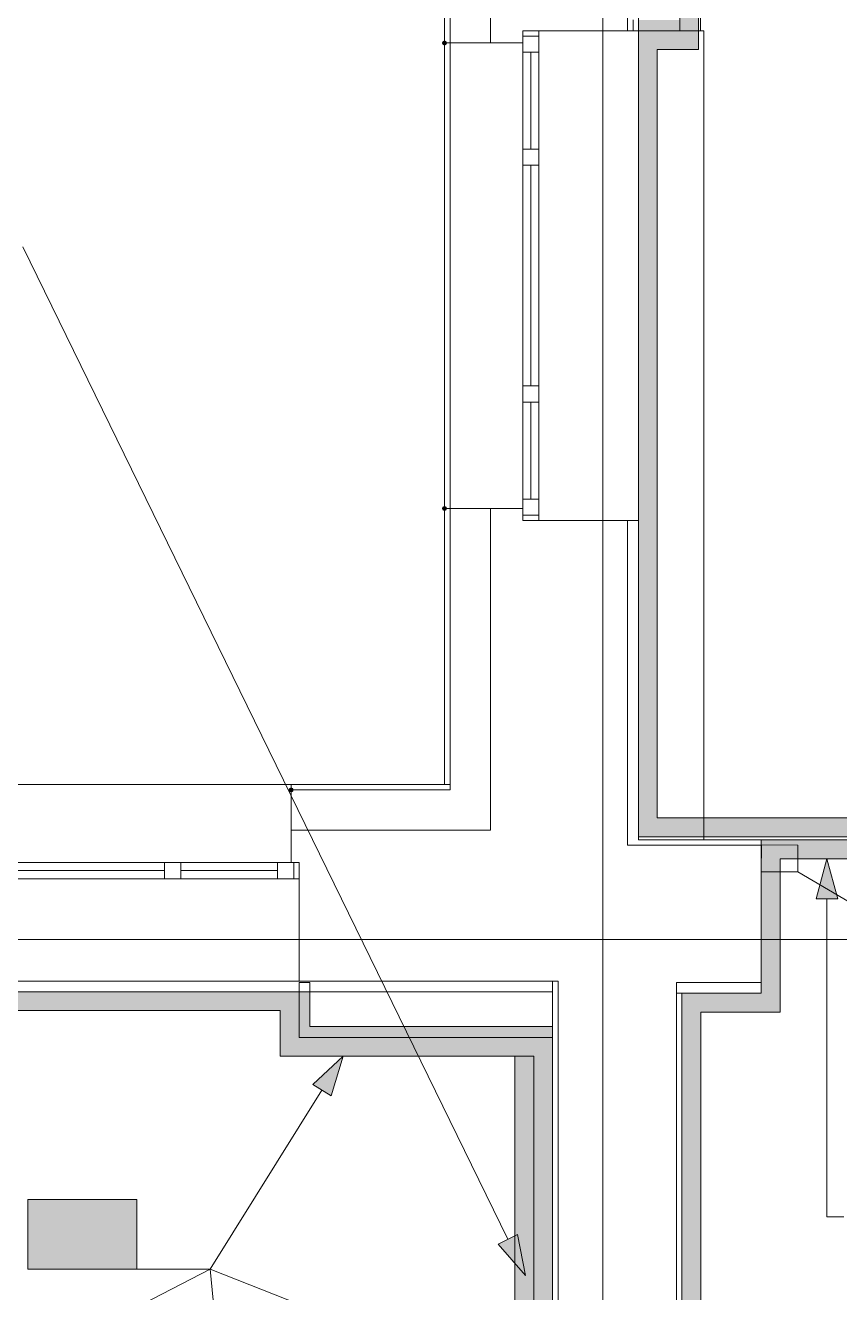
# Model space of a CAD drawing. Header units: millimetres. Extents: x 0 to 1189, y 0 to 841.
# Drawn here: x 740.72 to 770.97, y 477.25 to 524.34 of the extents above; entities that cross this region are included whole.
import ezdxf

# ---------------------------------------------------------------- set-up
doc = ezdxf.new("R2010")
doc.units = ezdxf.units.MM

msp = doc.modelspace()

# ---------------------------------------------------------------- hatches: boundary and pattern name
at = {"true_color": 0xf1d696}
h = msp.add_hatch(color=41, dxfattribs=at)
h.dxf.hatch_style = 2
h.paths.add_polyline_path([(765.73217, 524.143571), (765.032169, 524.143571), (765.032169, 545.361604), (765.73217, 545.361604)])
h = msp.add_hatch(color=7)
h.dxf.hatch_style = 2
h.paths.add_polyline_path([(763.496166, 524.143571), (763.496166, 524.543572), (765.032169, 524.543572), (765.032169, 524.143571)])
h = msp.add_hatch(color=41, dxfattribs=at)
h.dxf.hatch_style = 2
h.paths.add_polyline_path([(764.196168, 523.44357), (763.496166, 523.44357), (763.496166, 524.143571)])
h = msp.add_hatch(color=41, dxfattribs=at)
h.dxf.hatch_style = 2
h.paths.add_polyline_path([(764.196168, 524.143571), (764.196168, 523.44357), (763.496166, 524.143571)])
h = msp.add_hatch(color=41, dxfattribs=at)
h.dxf.hatch_style = 2
h.paths.add_polyline_path([(764.196168, 523.44357), (764.196168, 524.143571), (765.032169, 524.143571), (765.032169, 523.44357)])
h = msp.add_hatch(color=41, dxfattribs=at)
h.dxf.hatch_style = 2
h.paths.add_polyline_path([(765.032169, 524.143571), (765.73217, 523.44357), (765.032169, 523.44357)])
h = msp.add_hatch(color=41, dxfattribs=at)
h.dxf.hatch_style = 2
h.paths.add_polyline_path([(765.73217, 524.143571), (765.73217, 523.44357), (765.032169, 524.143571)])
h = msp.add_hatch(color=7)
h.dxf.hatch_style = 2
h.paths.add_polyline_path([(756.296155, 523.598571), (756.359718, 523.625008), (756.386156, 523.688571), (756.359718, 523.752133), (756.296155, 523.778571), (756.286155, 523.778571), (756.222593, 523.752133), (756.196155, 523.688571), (756.222593, 523.625008), (756.286155, 523.598571)])
h = msp.add_hatch(color=41, dxfattribs=at)
h.dxf.hatch_style = 2
h.paths.add_polyline_path([(764.196168, 494.892527), (763.496166, 494.892527), (763.496166, 523.44357), (764.196168, 523.44357)])
h = msp.add_hatch(color=7)
h.dxf.hatch_style = 2
h.paths.add_polyline_path([(756.296155, 506.303544), (756.359718, 506.329982), (756.386156, 506.393544), (756.359718, 506.457107), (756.296155, 506.483544), (756.286155, 506.483544), (756.222593, 506.457107), (756.196155, 506.393544), (756.222593, 506.329982), (756.286155, 506.303544)])
h = msp.add_hatch(color=7)
h.dxf.hatch_style = 2
h.paths.add_polyline_path([(750.589147, 496.024529), (750.525584, 495.998091), (750.499147, 495.934528), (750.525584, 495.870966), (750.589147, 495.844528), (750.599147, 495.844528), (750.662709, 495.870966), (750.689147, 495.934528), (750.662709, 495.998091), (750.599147, 496.024529)])
h = msp.add_hatch(color=41, dxfattribs=at)
h.dxf.hatch_style = 2
h.paths.add_polyline_path([(764.196168, 494.892527), (764.196168, 494.192526), (763.496166, 494.192526)])
h = msp.add_hatch(color=41, dxfattribs=at)
h.dxf.hatch_style = 2
h.paths.add_polyline_path([(763.496166, 494.892527), (764.196168, 494.892527), (763.496166, 494.192526)])
h = msp.add_hatch(color=41, dxfattribs=at)
h.dxf.hatch_style = 2
h.paths.add_polyline_path([(764.196168, 494.192526), (764.196168, 494.892527), (788.062204, 494.892527), (788.062204, 494.192526)])
at = {"true_color": 0x186722}
h = msp.add_hatch(color=99, dxfattribs=at)
h.dxf.hatch_style = 2
h.paths.add_polyline_path([(768.762174, 493.377524), (768.062173, 493.377524), (768.062173, 494.077526)])
h = msp.add_hatch(color=99, dxfattribs=at)
h.dxf.hatch_style = 2
h.paths.add_polyline_path([(768.762174, 494.077526), (768.762174, 493.377524), (768.062173, 494.077526)])
h = msp.add_hatch(color=99, dxfattribs=at)
h.dxf.hatch_style = 2
h.paths.add_polyline_path([(768.762174, 493.377524), (768.762174, 494.077526), (787.362203, 494.077526), (787.362203, 493.377524)])
at = {"true_color": 0xf1d696}
h = msp.add_hatch(color=41, dxfattribs=at)
h.dxf.hatch_style = 2
h.paths.add_polyline_path([(768.762174, 488.377517), (768.062173, 488.377517), (768.062173, 493.377524), (768.762174, 493.377524)])
at = {"true_color": 0x0077b0}
h = msp.add_hatch(color=144, dxfattribs=at)
h.dxf.hatch_style = 2
h.paths.add_polyline_path([(770.499177, 493.377524), (770.899178, 491.884522), (770.099177, 491.884522)])
at = {"true_color": 0xf1d696}
h = msp.add_hatch(color=41, dxfattribs=at)
h.dxf.hatch_style = 2
h.paths.add_polyline_path([(724.995108, 487.734516), (724.997108, 488.434517), (750.189146, 488.434517), (750.189146, 487.734516)])
h = msp.add_hatch(color=41, dxfattribs=at)
h.dxf.hatch_style = 2
h.paths.add_polyline_path([(750.189146, 487.734516), (750.189146, 488.434517), (750.889147, 488.434517)])
h = msp.add_hatch(color=41, dxfattribs=at)
h.dxf.hatch_style = 2
h.paths.add_polyline_path([(750.189146, 487.734516), (750.889147, 488.434517), (750.889147, 487.734516)])
h = msp.add_hatch(color=7)
h.dxf.hatch_style = 2
h.paths.add_polyline_path([(751.289148, 487.139515), (750.899147, 487.139515), (750.889147, 488.434517), (751.289148, 488.434517)])
h = msp.add_hatch(color=41, dxfattribs=at)
h.dxf.hatch_style = 2
h.paths.add_polyline_path([(765.109169, 487.677516), (765.109169, 488.377517), (765.80917, 487.677516)])
h = msp.add_hatch(color=41, dxfattribs=at)
h.dxf.hatch_style = 2
h.paths.add_polyline_path([(765.80917, 488.377517), (765.80917, 487.677516), (765.109169, 488.377517)])
h = msp.add_hatch(color=41, dxfattribs=at)
h.dxf.hatch_style = 2
h.paths.add_polyline_path([(765.80917, 487.677516), (765.80917, 488.377517), (768.062173, 488.377517), (768.062173, 487.677516)])
h = msp.add_hatch(color=41, dxfattribs=at)
h.dxf.hatch_style = 2
h.paths.add_polyline_path([(768.062173, 488.377517), (768.762174, 487.677516), (768.062173, 487.677516)])
h = msp.add_hatch(color=41, dxfattribs=at)
h.dxf.hatch_style = 2
h.paths.add_polyline_path([(768.762174, 488.377517), (768.762174, 487.677516), (768.062173, 488.377517)])
h = msp.add_hatch(color=41, dxfattribs=at)
h.dxf.hatch_style = 2
h.paths.add_polyline_path([(750.189146, 487.734516), (750.889147, 487.734516), (750.889147, 486.739514), (750.189146, 486.739514)])
h = msp.add_hatch(color=41, dxfattribs=at)
h.dxf.hatch_style = 2
h.paths.add_polyline_path([(765.109169, 415.241405), (765.109169, 487.677516), (765.80917, 487.677516), (765.80917, 415.241405)])
h = msp.add_hatch(color=7)
h.dxf.hatch_style = 2
h.paths.add_polyline_path([(750.889147, 486.739514), (750.889147, 487.139515), (760.309162, 487.139515), (760.309162, 486.739514)])
h = msp.add_hatch(color=41, dxfattribs=at)
h.dxf.hatch_style = 2
h.paths.add_polyline_path([(750.889147, 486.739514), (750.189146, 486.039513), (750.189146, 486.739514)])
h = msp.add_hatch(color=41, dxfattribs=at)
h.dxf.hatch_style = 2
h.paths.add_polyline_path([(750.889147, 486.739514), (750.889147, 486.039513), (750.189146, 486.039513)])
h = msp.add_hatch(color=41, dxfattribs=at)
h.dxf.hatch_style = 2
h.paths.add_polyline_path([(750.889147, 486.039513), (750.889147, 486.739514), (759.609161, 486.739514), (759.609161, 486.039513)])
h = msp.add_hatch(color=41, dxfattribs=at)
h.dxf.hatch_style = 2
h.paths.add_polyline_path([(759.609161, 486.039513), (759.609161, 486.739514), (760.309162, 486.739514)])
h = msp.add_hatch(color=41, dxfattribs=at)
h.dxf.hatch_style = 2
h.paths.add_polyline_path([(759.609161, 486.039513), (760.309162, 486.739514), (760.309162, 486.039513)])
at = {"true_color": 0x0077b0}
h = msp.add_hatch(color=144, dxfattribs=at)
h.dxf.hatch_style = 2
h.paths.add_polyline_path([(752.52915, 486.039513), (752.077149, 484.562511), (751.398148, 484.986512)])
at = {"true_color": 0x3dad99}
h = msp.add_hatch(color=135, dxfattribs=at)
h.dxf.hatch_style = 2
h.paths.add_polyline_path([(759.609161, 414.641404), (758.909159, 414.641404), (758.909159, 486.039513), (759.609161, 486.039513)])
at = {"true_color": 0xf1d696}
h = msp.add_hatch(color=41, dxfattribs=at)
h.dxf.hatch_style = 2
h.paths.add_polyline_path([(759.609161, 486.039513), (760.309162, 486.039513), (760.309162, 414.641404), (759.609161, 414.641404)])
at = {"true_color": 0xffffff}
h = msp.add_hatch(color=7, dxfattribs=at)
h.dxf.hatch_style = 2
h.paths.add_polyline_path([(740.816132, 480.719505), (744.856138, 480.719505), (744.856138, 478.130501), (740.816132, 478.130501)])
h = msp.add_hatch(color=7, dxfattribs=at)
h.dxf.hatch_style = 2
h.paths.add_polyline_path([(740.816132, 480.719505), (744.856138, 480.719505), (744.856138, 478.130501), (740.816132, 478.130501)])
h = msp.add_hatch(color=7, dxfattribs=at)
h.dxf.hatch_style = 2
h.paths.add_polyline_path([(740.816132, 480.719505), (744.856138, 480.719505), (744.856138, 478.130501), (740.816132, 478.130501)])
h = msp.add_hatch(color=7, dxfattribs=at)
h.dxf.hatch_style = 2
h.paths.add_polyline_path([(740.816132, 480.719505), (744.856138, 480.719505), (744.856138, 478.130501), (740.816132, 478.130501)])
at = {"true_color": 0x0077b0}
h = msp.add_hatch(color=144, dxfattribs=at)
h.paths.add_polyline_path([(742.027762, 479.322795), (742.027762, 480.129774), (741.998272, 480.286457), (741.90925, 480.417508), (741.780611, 480.503911), (741.624272, 480.533263), (741.467796, 480.503911), (741.336538, 480.417508), (741.249101, 480.286457), (741.220782, 480.129774), (741.220782, 479.322795), (741.249101, 479.166456), (741.336538, 479.037816), (741.467796, 478.948795), (741.624272, 478.919305), (741.780611, 478.948795), (741.90925, 479.037816), (741.998272, 479.166456)])
h.paths.add_polyline_path([(742.228404, 479.322795), (742.217251, 479.202139), (742.183824, 479.090113), (742.128178, 478.987079), (742.050361, 478.893398), (741.958593, 478.816099), (741.85654, 478.761589), (741.744876, 478.729299), (741.624272, 478.718663), (741.50254, 478.729299), (741.390832, 478.761589), (741.288634, 478.816099), (741.195427, 478.893398), (741.117697, 478.987079), (741.062239, 479.090113), (741.029003, 479.202139), (741.017935, 479.322795), (741.017935, 480.129774), (741.029003, 480.251506), (741.062239, 480.363214), (741.117697, 480.465412), (741.195427, 480.558619), (741.288634, 480.636435), (741.390832, 480.692082), (741.50254, 480.725508), (741.624272, 480.736662), (741.744928, 480.725551), (741.856954, 480.692427), (741.959988, 480.637598), (742.053669, 480.561375), (742.129573, 480.467738), (742.184238, 480.364592), (742.217302, 480.251937), (742.228404, 480.129774)])
h = msp.add_hatch(color=144, dxfattribs=at)
h.paths.add_polyline_path([(742.027762, 479.322795), (742.027762, 480.129774), (741.998272, 480.286457), (741.90925, 480.417508), (741.780611, 480.503911), (741.624272, 480.533263), (741.467796, 480.503911), (741.336538, 480.417508), (741.249101, 480.286457), (741.220782, 480.129774), (741.220782, 479.322795), (741.249101, 479.166456), (741.336538, 479.037816), (741.467796, 478.948795), (741.624272, 478.919305), (741.780611, 478.948795), (741.90925, 479.037816), (741.998272, 479.166456)])
h.paths.add_polyline_path([(742.228404, 479.322795), (742.217251, 479.202139), (742.183824, 479.090113), (742.128178, 478.987079), (742.050361, 478.893398), (741.958593, 478.816099), (741.85654, 478.761589), (741.744876, 478.729299), (741.624272, 478.718663), (741.50254, 478.729299), (741.390832, 478.761589), (741.288634, 478.816099), (741.195427, 478.893398), (741.117697, 478.987079), (741.062239, 479.090113), (741.029003, 479.202139), (741.017935, 479.322795), (741.017935, 480.129774), (741.029003, 480.251506), (741.062239, 480.363214), (741.117697, 480.465412), (741.195427, 480.558619), (741.288634, 480.636435), (741.390832, 480.692082), (741.50254, 480.725508), (741.624272, 480.736662), (741.744928, 480.725551), (741.856954, 480.692427), (741.959988, 480.637598), (742.053669, 480.561375), (742.129573, 480.467738), (742.184238, 480.364592), (742.217302, 480.251937), (742.228404, 480.129774)])
h = msp.add_hatch(color=144, dxfattribs=at)
h.paths.add_polyline_path([(742.027762, 479.322795), (742.027762, 480.129774), (741.998272, 480.286457), (741.90925, 480.417508), (741.780611, 480.503911), (741.624272, 480.533263), (741.467796, 480.503911), (741.336538, 480.417508), (741.249101, 480.286457), (741.220782, 480.129774), (741.220782, 479.322795), (741.249101, 479.166456), (741.336538, 479.037816), (741.467796, 478.948795), (741.624272, 478.919305), (741.780611, 478.948795), (741.90925, 479.037816), (741.998272, 479.166456)])
h.paths.add_polyline_path([(742.228404, 479.322795), (742.217251, 479.202139), (742.183824, 479.090113), (742.128178, 478.987079), (742.050361, 478.893398), (741.958593, 478.816099), (741.85654, 478.761589), (741.744876, 478.729299), (741.624272, 478.718663), (741.50254, 478.729299), (741.390832, 478.761589), (741.288634, 478.816099), (741.195427, 478.893398), (741.117697, 478.987079), (741.062239, 479.090113), (741.029003, 479.202139), (741.017935, 479.322795), (741.017935, 480.129774), (741.029003, 480.251506), (741.062239, 480.363214), (741.117697, 480.465412), (741.195427, 480.558619), (741.288634, 480.636435), (741.390832, 480.692082), (741.50254, 480.725508), (741.624272, 480.736662), (741.744928, 480.725551), (741.856954, 480.692427), (741.959988, 480.637598), (742.053669, 480.561375), (742.129573, 480.467738), (742.184238, 480.364592), (742.217302, 480.251937), (742.228404, 480.129774)])
h = msp.add_hatch(color=144, dxfattribs=at)
h.paths.add_polyline_path([(742.027762, 479.322795), (742.027762, 480.129774), (741.998272, 480.286457), (741.90925, 480.417508), (741.780611, 480.503911), (741.624272, 480.533263), (741.467796, 480.503911), (741.336538, 480.417508), (741.249101, 480.286457), (741.220782, 480.129774), (741.220782, 479.322795), (741.249101, 479.166456), (741.336538, 479.037816), (741.467796, 478.948795), (741.624272, 478.919305), (741.780611, 478.948795), (741.90925, 479.037816), (741.998272, 479.166456)])
h.paths.add_polyline_path([(742.228404, 479.322795), (742.217251, 479.202139), (742.183824, 479.090113), (742.128178, 478.987079), (742.050361, 478.893398), (741.958593, 478.816099), (741.85654, 478.761589), (741.744876, 478.729299), (741.624272, 478.718663), (741.50254, 478.729299), (741.390832, 478.761589), (741.288634, 478.816099), (741.195427, 478.893398), (741.117697, 478.987079), (741.062239, 479.090113), (741.029003, 479.202139), (741.017935, 479.322795), (741.017935, 480.129774), (741.029003, 480.251506), (741.062239, 480.363214), (741.117697, 480.465412), (741.195427, 480.558619), (741.288634, 480.636435), (741.390832, 480.692082), (741.50254, 480.725508), (741.624272, 480.736662), (741.744928, 480.725551), (741.856954, 480.692427), (741.959988, 480.637598), (742.053669, 480.561375), (742.129573, 480.467738), (742.184238, 480.364592), (742.217302, 480.251937), (742.228404, 480.129774)])
h = msp.add_hatch(color=144, dxfattribs=at)
h.dxf.hatch_style = 2
h.paths.add_polyline_path([(744.450881, 480.392152), (744.219371, 480.160642), (744.148815, 480.129774), (744.072679, 480.155061), (744.047392, 480.231197), (744.075504, 480.301753), (744.470725, 480.696974), (744.511515, 480.726327), (744.552305, 480.736662), (744.628442, 480.711099), (744.653729, 480.634687), (744.653729, 478.81733), (744.628442, 478.742572), (744.552305, 478.718663), (744.476168, 478.742572), (744.450881, 478.81733)])
h = msp.add_hatch(color=144, dxfattribs=at)
h.dxf.hatch_style = 2
h.paths.add_polyline_path([(744.450881, 480.392152), (744.219371, 480.160642), (744.148815, 480.129774), (744.072679, 480.155061), (744.047392, 480.231197), (744.075504, 480.301753), (744.470725, 480.696974), (744.511515, 480.726327), (744.552305, 480.736662), (744.628442, 480.711099), (744.653729, 480.634687), (744.653729, 478.81733), (744.628442, 478.742572), (744.552305, 478.718663), (744.476168, 478.742572), (744.450881, 478.81733)])
h = msp.add_hatch(color=144, dxfattribs=at)
h.dxf.hatch_style = 2
h.paths.add_polyline_path([(744.450881, 480.392152), (744.219371, 480.160642), (744.148815, 480.129774), (744.072679, 480.155061), (744.047392, 480.231197), (744.075504, 480.301753), (744.470725, 480.696974), (744.511515, 480.726327), (744.552305, 480.736662), (744.628442, 480.711099), (744.653729, 480.634687), (744.653729, 478.81733), (744.628442, 478.742572), (744.552305, 478.718663), (744.476168, 478.742572), (744.450881, 478.81733)])
h = msp.add_hatch(color=144, dxfattribs=at)
h.dxf.hatch_style = 2
h.paths.add_polyline_path([(744.450881, 480.392152), (744.219371, 480.160642), (744.148815, 480.129774), (744.072679, 480.155061), (744.047392, 480.231197), (744.075504, 480.301753), (744.470725, 480.696974), (744.511515, 480.726327), (744.552305, 480.736662), (744.628442, 480.711099), (744.653729, 480.634687), (744.653729, 478.81733), (744.628442, 478.742572), (744.552305, 478.718663), (744.476168, 478.742572), (744.450881, 478.81733)])
h = msp.add_hatch(color=144, dxfattribs=at)
h.dxf.hatch_style = 2
h.paths.add_polyline_path([(743.541302, 479.22082), (742.734323, 479.22082), (742.658186, 479.246382), (742.632899, 479.322795), (742.658186, 479.398931), (742.734323, 479.424218), (743.541302, 479.424218), (743.617438, 479.398931), (743.642725, 479.322795), (743.617438, 479.246382)])
h = msp.add_hatch(color=144, dxfattribs=at)
h.dxf.hatch_style = 2
h.paths.add_polyline_path([(743.541302, 479.22082), (742.734323, 479.22082), (742.658186, 479.246382), (742.632899, 479.322795), (742.658186, 479.398931), (742.734323, 479.424218), (743.541302, 479.424218), (743.617438, 479.398931), (743.642725, 479.322795), (743.617438, 479.246382)])
h = msp.add_hatch(color=144, dxfattribs=at)
h.dxf.hatch_style = 2
h.paths.add_polyline_path([(743.541302, 479.22082), (742.734323, 479.22082), (742.658186, 479.246382), (742.632899, 479.322795), (742.658186, 479.398931), (742.734323, 479.424218), (743.541302, 479.424218), (743.617438, 479.398931), (743.642725, 479.322795), (743.617438, 479.246382)])
h = msp.add_hatch(color=144, dxfattribs=at)
h.dxf.hatch_style = 2
h.paths.add_polyline_path([(743.541302, 479.22082), (742.734323, 479.22082), (742.658186, 479.246382), (742.632899, 479.322795), (742.658186, 479.398931), (742.734323, 479.424218), (743.541302, 479.424218), (743.617438, 479.398931), (743.642725, 479.322795), (743.617438, 479.246382)])
h = msp.add_hatch(color=144, dxfattribs=at)
h.dxf.hatch_style = 2
h.paths.add_polyline_path([(759.30016, 477.894501), (758.285158, 479.060503), (759.00316, 479.411503)])

# ---------------------------------------------------------------- linework, layer by layer
at = {"color": 7, "lineweight": 0}
for points in [[(762.173164, 251.095154), (762.173164, 714.821863)], [(765.80517, 524.143571), (765.80517, 653.513769)], [(756.296155, 545.911605), (756.296155, 523.693571)], [(756.496156, 523.693571), (756.496156, 545.911605)], [(756.496156, 545.911605), (756.496156, 523.693571)], [(757.996158, 523.693571), (757.996158, 545.911605)], [(763.096166, 545.361604), (763.096166, 524.143571)], [(763.496166, 524.143571), (763.496166, 545.361604)], [(765.032169, 524.143571), (765.032169, 545.361604)], [(765.032169, 545.361604), (765.032169, 524.143571)], [(765.73217, 523.44357), (765.73217, 545.361604)], [(759.796161, 524.143571), (759.19616, 524.143571)], [(759.19616, 524.143571), (759.19616, 523.34357)], [(759.19616, 524.143571), (759.19616, 523.34357)], [(759.796161, 524.143571), (759.19616, 524.143571)], [(759.796161, 524.143571), (763.096166, 524.143571)], [(759.796161, 523.34357), (759.796161, 524.143571)], [(759.796161, 523.34357), (759.796161, 524.143571)], [(763.096166, 524.143571), (765.032169, 524.143571)], [(763.296166, 524.543572), (763.296166, 524.143571)], [(763.496166, 524.143571), (763.496166, 523.44357)], [(765.032169, 524.143571), (763.496166, 524.143571)], [(765.032169, 524.143571), (765.92517, 524.143571)], [(765.92517, 494.077526), (765.92517, 524.143571)], [(756.286155, 506.393544), (756.286155, 523.688571)], [(756.296155, 523.693571), (756.496156, 523.693571)], [(756.296155, 506.393544), (756.296155, 523.693571)], [(756.296155, 523.688571), (756.296155, 506.393544)], [(756.496156, 523.693571), (756.496156, 506.393544)], [(756.496156, 523.693571), (757.996158, 523.693571)], [(756.496156, 506.393544), (756.496156, 523.693571)], [(757.996158, 523.693571), (759.19616, 523.693571)], [(759.796161, 523.943571), (759.19616, 523.943571)], [(759.19616, 523.34357), (759.796161, 523.34357)], [(759.19616, 519.743565), (759.19616, 523.34357)], [(759.49616, 519.743565), (759.49616, 523.34357)], [(759.796161, 523.34357), (759.796161, 519.743565)], [(763.496166, 523.44357), (763.496166, 494.192526)], [(764.196168, 523.44357), (765.032169, 523.44357)], [(764.196168, 494.892527), (764.196168, 523.44357)], [(765.73217, 523.44357), (765.032169, 523.44357)], [(759.19616, 519.743565), (759.796161, 519.743565)], [(759.19616, 519.143564), (759.19616, 519.743565)], [(759.19616, 519.743565), (759.19616, 519.143564)], [(759.796161, 519.743565), (759.796161, 519.143564)], [(759.796161, 519.143564), (759.796161, 519.743565)], [(759.796161, 519.143564), (759.19616, 519.143564)], [(759.19616, 510.943551), (759.19616, 519.143564)], [(759.49616, 510.943551), (759.49616, 519.143564)], [(759.796161, 519.143564), (759.796161, 510.943551)], [(759.19616, 510.943551), (759.796161, 510.943551)], [(759.19616, 510.34355), (759.19616, 510.943551)], [(759.19616, 510.943551), (759.19616, 510.34355)], [(759.796161, 510.943551), (759.796161, 510.34355)], [(759.796161, 510.34355), (759.796161, 510.943551)], [(759.796161, 510.34355), (759.19616, 510.34355)], [(759.19616, 506.743545), (759.19616, 510.34355)], [(759.49616, 506.743545), (759.49616, 510.34355)], [(759.796161, 510.34355), (759.796161, 506.743545)], [(759.19616, 506.743545), (759.796161, 506.743545)], [(759.19616, 505.943544), (759.19616, 506.743545)], [(759.19616, 506.743545), (759.19616, 505.943544)], [(759.796161, 506.743545), (759.796161, 505.943544)], [(759.796161, 505.943544), (759.796161, 506.743545)], [(756.296155, 506.393544), (756.296155, 496.134529)], [(756.496156, 506.393544), (756.296155, 506.393544)], [(756.496156, 496.134529), (756.496156, 506.393544)], [(756.496156, 506.393544), (756.496156, 495.934528)], [(757.996158, 506.393544), (756.496156, 506.393544)], [(757.996158, 494.434526), (757.996158, 506.393544)], [(759.19616, 506.393544), (757.996158, 506.393544)], [(759.796161, 506.143544), (759.19616, 506.143544)], [(759.796161, 505.943544), (759.19616, 505.943544)], [(759.19616, 505.943544), (759.796161, 505.943544)], [(763.096166, 505.943544), (759.796161, 505.943544)], [(763.096166, 505.943544), (763.096166, 493.877525)], [(763.496166, 505.943544), (763.096166, 505.943544)], [(763.496166, 494.077526), (763.496166, 505.943544)], [(732.78912, 496.134529), (750.599147, 496.134529)], [(756.496156, 496.134529), (750.589147, 496.134529)], [(750.589147, 496.134529), (750.589147, 494.434526)], [(750.599147, 495.934528), (756.496156, 495.934528)], [(756.496156, 495.934528), (756.496156, 496.134529)], [(750.589147, 494.434526), (757.996158, 494.434526)], [(750.589147, 494.434526), (750.589147, 493.234524)], [(788.062204, 494.892527), (764.196168, 494.892527)], [(763.496166, 494.192526), (764.196168, 494.192526)], [(768.062173, 494.077526), (763.496166, 494.077526)], [(764.196168, 494.192526), (788.062204, 494.192526)], [(768.062173, 493.877525), (768.062173, 494.077526)], [(768.062173, 494.077526), (768.062173, 493.377524)], [(787.362203, 494.077526), (768.062173, 494.077526)], [(763.096166, 493.877525), (768.062173, 493.877525)], [(768.063173, 493.894525), (768.057173, 492.894524)], [(768.062173, 493.777525), (768.062173, 493.877525)], [(769.420176, 493.886525), (768.063173, 493.894525)], [(769.414175, 492.886524), (769.420176, 493.886525)], [(737.489127, 493.234524), (745.88914, 493.234524)], [(745.88914, 492.634523), (745.88914, 493.234524)], [(745.88914, 493.234524), (746.48914, 493.234524)], [(746.48914, 493.234524), (745.88914, 493.234524)], [(746.48914, 493.234524), (746.48914, 492.634523)], [(746.48914, 493.234524), (750.089146, 493.234524)], [(750.089146, 493.234524), (750.089146, 492.634523)], [(750.889147, 493.234524), (750.089146, 493.234524)], [(750.889147, 493.234524), (750.089146, 493.234524)], [(750.689147, 492.634523), (750.689147, 493.234524)], [(750.889147, 492.634523), (750.889147, 493.234524)], [(750.889147, 492.634523), (750.889147, 493.234524)], [(768.062173, 493.377524), (768.062173, 488.377517)], [(768.062173, 488.777517), (768.062173, 493.077524)], [(768.762174, 493.377524), (787.362203, 493.377524)], [(768.762174, 487.677516), (768.762174, 493.377524)], [(737.489127, 492.934524), (745.88914, 492.934524)], [(745.88914, 492.634523), (737.489127, 492.634523)], [(746.48914, 492.634523), (745.88914, 492.634523)], [(745.88914, 492.634523), (746.48914, 492.634523)], [(746.48914, 492.934524), (750.089146, 492.934524)], [(750.089146, 492.634523), (746.48914, 492.634523)], [(750.089146, 492.634523), (750.889147, 492.634523)], [(750.089146, 492.634523), (750.889147, 492.634523)], [(750.889147, 492.634523), (750.889147, 488.834518)], [(768.057173, 492.894524), (769.414175, 492.886524)], [(769.414175, 492.886524), (773.051181, 490.75752)], [(198.085303, 490.37152), (863.72632, 490.37152)], [(750.889147, 488.834518), (732.489119, 488.834518)], [(760.509162, 488.834518), (750.889147, 488.834518)], [(750.889147, 488.784517), (750.889147, 486.739514)], [(751.289148, 488.784517), (750.889147, 488.784517)], [(751.289148, 487.139515), (751.289148, 488.784517)], [(760.309162, 413.941403), (760.309162, 488.834518)], [(760.509162, 488.834518), (760.509162, 413.741403)], [(724.121106, 488.434517), (760.309162, 488.434517)], [(750.189146, 488.434517), (724.297107, 488.434517)], [(750.889147, 488.434517), (750.189146, 488.434517)], [(750.889147, 486.739514), (750.889147, 488.434517)], [(768.062173, 488.777517), (764.909169, 488.777517)], [(764.909169, 413.741403), (764.909169, 488.777517)], [(764.909169, 488.377517), (768.062173, 488.377517)], [(765.109169, 488.377517), (764.909169, 488.377517)], [(765.109169, 414.541404), (765.109169, 488.377517)], [(765.109169, 488.377517), (765.109169, 487.677516)], [(768.062173, 488.377517), (765.109169, 488.377517)], [(768.062173, 488.377517), (768.062173, 488.777517)], [(724.995108, 487.734516), (750.189146, 487.734516)], [(750.189146, 487.734516), (750.189146, 486.739514)], [(765.109169, 487.677516), (765.109169, 414.541404)], [(765.80917, 487.677516), (768.062173, 487.677516)], [(765.80917, 415.241405), (765.80917, 487.677516)], [(768.762174, 487.677516), (768.062173, 487.677516)], [(760.309162, 487.139515), (751.289148, 487.139515)], [(750.189146, 486.039513), (750.189146, 486.739514)], [(750.889147, 486.739514), (760.309162, 486.739514)], [(759.609161, 486.739514), (750.889147, 486.739514)], [(760.309162, 486.739514), (759.609161, 486.739514)], [(760.309162, 414.641404), (760.309162, 486.739514)], [(750.189146, 486.039513), (759.609161, 486.039513)], [(759.609161, 486.039513), (758.909159, 486.039513)], [(758.909159, 486.039513), (758.909159, 414.641404)], [(759.609161, 486.039513), (759.609161, 414.641404)], [(759.609161, 414.641404), (759.609161, 486.039513)]]:
    msp.add_lwpolyline(points, dxfattribs=at)
at = {"color": 144, "lineweight": 0, "true_color": 0x0077b0}
for points in [[(758.644159, 479.236503), (740.619131, 516.109559)], [(770.499177, 493.377524), (770.099177, 491.884522)], [(770.499177, 493.377524), (770.899178, 491.884522)], [(770.899178, 491.884522), (770.099177, 491.884522)], [(770.499177, 491.884522), (770.499177, 480.067504)], [(752.52915, 486.039513), (751.398148, 484.986512)], [(752.52915, 486.039513), (752.077149, 484.562511)], [(751.738148, 484.774511), (747.581142, 478.130501)], [(752.077149, 484.562511), (751.398148, 484.986512)], [(740.816132, 480.719505), (744.856138, 480.719505)], [(740.816132, 478.130501), (740.816132, 480.719505)], [(740.816132, 480.719505), (744.856138, 480.719505)], [(740.816132, 478.130501), (740.816132, 480.719505)], [(740.816132, 480.719505), (744.856138, 480.719505)], [(740.816132, 478.130501), (740.816132, 480.719505)], [(740.816132, 480.719505), (744.856138, 480.719505)], [(740.816132, 478.130501), (740.816132, 480.719505)], [(744.856138, 480.719505), (744.856138, 478.130501)], [(744.856138, 480.719505), (744.856138, 478.130501)], [(744.856138, 480.719505), (744.856138, 478.130501)], [(744.856138, 480.719505), (744.856138, 478.130501)], [(770.499177, 480.067504), (771.131178, 480.067504)], [(758.285158, 479.060503), (759.00316, 479.411503)], [(759.30016, 477.894501), (759.00316, 479.411503)], [(759.30016, 477.894501), (758.285158, 479.060503)], [(726.45511, 467.209484), (747.581142, 478.130501)], [(744.856138, 478.130501), (740.816132, 478.130501)], [(744.856138, 478.130501), (740.816132, 478.130501)], [(744.856138, 478.130501), (740.816132, 478.130501)], [(744.856138, 478.130501), (740.816132, 478.130501)], [(747.581142, 478.130501), (744.856138, 478.130501)], [(747.581142, 478.130501), (744.856138, 478.130501)], [(747.581142, 478.130501), (744.856138, 478.130501)], [(747.581142, 478.130501), (744.856138, 478.130501)], [(758.721159, 473.730494), (747.581142, 478.130501)], [(753.837152, 413.614403), (747.581142, 478.130501)]]:
    msp.add_lwpolyline(points, dxfattribs=at)

doc.saveas('drawing.dxf')
